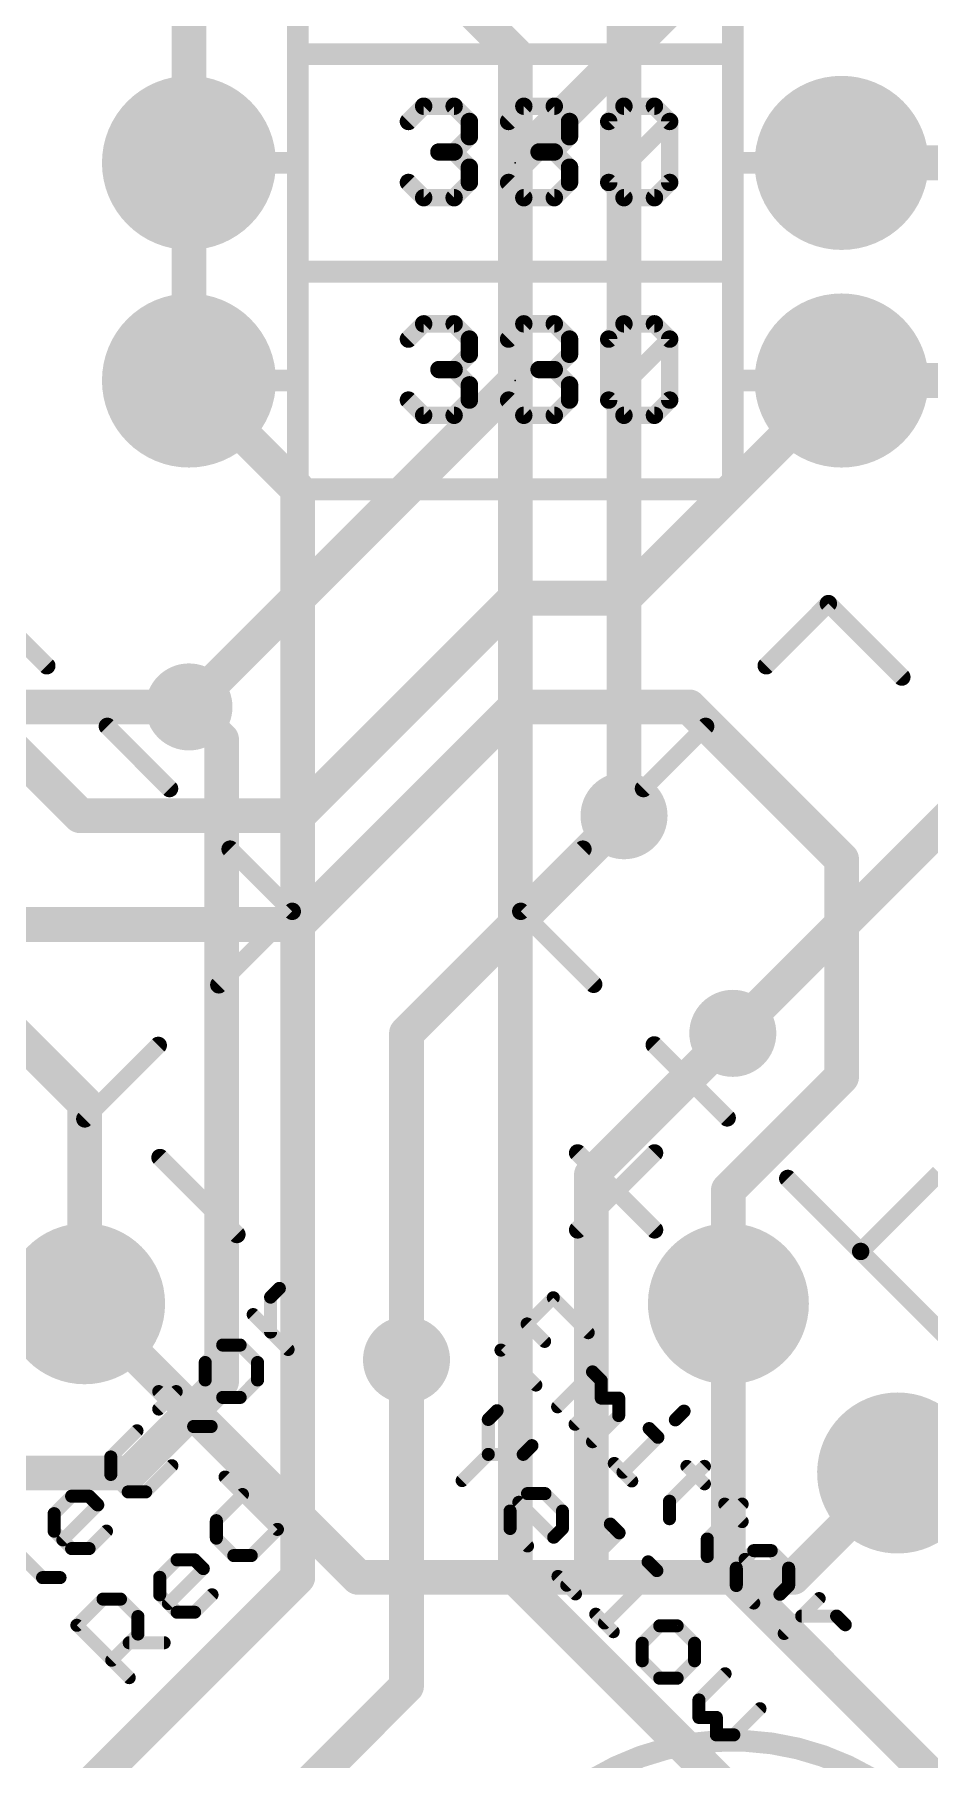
# Model space of a CAD drawing. Extents: x -12 to 102, y -12 to 69.
# Drawn here: x 29.95 to 40.4, y 5.49 to 25.63 of the extents above; entities that cross this region are included whole.
import ezdxf

# ---------------------------------------------------------------- set-up
doc = ezdxf.new("R2010")
doc.units = 0
for name, color, linetype in [('1', 12, 'CONTINUOUS'), ('16', 132, 'CONTINUOUS'), ('17', 110, 'CONTINUOUS'), ('18', 110, 'CONTINUOUS'), ('20', 53, 'CONTINUOUS'), ('21', 41, 'CONTINUOUS'), ('23', 53, 'CONTINUOUS')]:
    doc.layers.add(name, color=color, linetype=linetype)

# ---------------------------------------------------------------- blocks, each defined once
blk = doc.blocks.new('ROUNDP')
at = {"const_width": 0.5}
blk.add_lwpolyline([(0, -0.25, 1), (0, 0.25, 1), (0, -0.25)], format="xyb", dxfattribs=at)
blk = doc.blocks.new('ROUNDV')
at = {"const_width": 0.5}
blk.add_lwpolyline([(0, -0.25, 1), (0, 0.25, 1), (0, -0.25)], format="xyb", dxfattribs=at)

msp = doc.modelspace()

# ---------------------------------------------------------------- linework, layer by layer
at = {"layer": '1', "const_width": 0.4064}
for points in [[(35.56, 25.4), (28.65, 32.31)], [(36.83, 29.21), (36.83, 16.51)], [(31.75, 24.13), (31.75, 26.67)], [(35.56, 7.62), (35.56, 25.4)], [(31.75, 21.59), (31.75, 24.13)], [(33.02, 20.32), (31.75, 21.59)], [(41.91, 21.59), (39.37, 21.59)], [(33.02, 7.62), (33.02, 20.32)], [(25.527, 18.161), (30.5315, 13.1565)], [(31.75, 17.78), (27.94, 17.78)], [(32.131, 17.399), (31.75, 17.78)], [(32.131, 9.906), (32.131, 17.399)], [(40.6915, 16.5615), (38.1, 13.97)], [(30.5315, 13.1565), (30.5315, 10.8141)], [(38.0485, 7.6715), (38.0485, 10.8141)], [(34.29, 10.16), (34.29, 6.35)], [(32.131, 9.906), (31.0635, 8.8385)], [(31.0635, 8.8385), (28.5559, 8.8385)], [(40.64, 5.08), (38.0485, 7.6715)], [(30.48, 5.08), (33.02, 7.62)], [(38.989, 4.191), (35.56, 7.62)], [(34.29, 6.35), (31.75, 3.81)]]:
    msp.add_lwpolyline(points, dxfattribs=at)
at = {"layer": '1', "const_width": 0.2032}
for points in [[(35.6616, 25.4, 1), (35.4584, 25.4)], [(35.4882, 25.3282, 1), (35.6318, 25.4718)], [(31.8516, 24.13, 1), (31.6484, 24.13)], [(31.6484, 24.13, 1), (31.8516, 24.13)], [(31.8218, 21.6618, 1), (31.6782, 21.5182)], [(39.37, 21.6916, 1), (39.37, 21.4884)], [(31.6484, 21.59, 1), (31.8516, 21.59)], [(33.1216, 20.32, 1), (32.9184, 20.32)], [(32.9482, 20.2482, 1), (33.0918, 20.3918)], [(31.8218, 17.8518, 1), (31.6782, 17.7082)], [(31.75, 17.6784, 1), (31.75, 17.8816)], [(32.2326, 17.399, 1), (32.0294, 17.399)], [(32.0592, 17.3272, 1), (32.2028, 17.4708)], [(36.7284, 16.51, 1), (36.9316, 16.51)], [(38.0282, 14.0418, 1), (38.1718, 13.8982)], [(30.6331, 13.1565, 1), (30.4299, 13.1565)], [(30.4597, 13.0846, 1), (30.6034, 13.2283)], [(30.4299, 10.8141, 1), (30.6331, 10.8141)], [(38.1501, 10.8141, 1), (37.9469, 10.8141)], [(34.3916, 10.16, 1), (34.1884, 10.16)], [(32.2028, 9.8342, 1), (32.0592, 9.9778)], [(32.0294, 9.906, 1), (32.2326, 9.906)], [(30.9916, 8.9103, 1), (31.1353, 8.7666)], [(31.0635, 8.7369, 1), (31.0635, 8.9401)], [(38.1203, 7.7434, 1), (37.9766, 7.5997)], [(32.9184, 7.62, 1), (33.1216, 7.62)], [(33.0918, 7.5482, 1), (32.9482, 7.6918)], [(35.4584, 7.62, 1), (35.6616, 7.62)], [(35.6318, 7.6918, 1), (35.4882, 7.5482)], [(37.9469, 7.6715, 1), (38.1501, 7.6715)], [(34.1884, 6.35, 1), (34.3916, 6.35)], [(34.3618, 6.2782, 1), (34.2182, 6.4218)]]:
    msp.add_lwpolyline(points, format="xyb", dxfattribs=at)
at = {"layer": '16', "const_width": 0.4064}
for points in [[(38.1, 26.67), (35.56, 24.13)], [(35.56, 24.13), (35.56, 21.59)], [(39.37, 24.13), (41.91, 24.13)], [(35.56, 21.59), (31.75, 17.78)], [(39.37, 21.59), (36.83, 19.05)], [(35.56, 19.05), (33.02, 16.51)], [(36.83, 19.05), (35.56, 19.05)], [(30.48, 16.51), (29.21, 17.78)], [(35.56, 17.78), (33.02, 15.24)], [(37.592, 17.78), (35.56, 17.78)], [(39.37, 16.002), (37.592, 17.78)], [(33.02, 16.51), (30.48, 16.51)], [(36.83, 16.51), (34.29, 13.97)], [(39.37, 13.462), (39.37, 16.002)], [(33.02, 15.24), (27.94, 15.24)], [(34.29, 13.97), (34.29, 10.16)], [(38.1, 13.97), (36.449, 12.319)], [(38.0485, 12.1405), (39.37, 13.462)], [(36.449, 12.319), (36.449, 7.62)], [(38.0485, 12.1405), (38.0485, 10.8141)], [(33.7257, 7.62), (30.5315, 10.8141)], [(38.8057, 7.62), (40.0241, 8.8385)], [(36.449, 7.62), (33.7257, 7.62)], [(36.449, 7.62), (38.8057, 7.62)]]:
    msp.add_lwpolyline(points, dxfattribs=at)
at = {"layer": '16', "const_width": 0.2032}
for points in [[(35.6616, 24.13, 1), (35.4584, 24.13)], [(35.4882, 24.2018, 1), (35.6318, 24.0582)], [(39.37, 24.2316, 1), (39.37, 24.0284)], [(35.6318, 21.5182, 1), (35.4882, 21.6618)], [(39.4418, 21.5182, 1), (39.2982, 21.6618)], [(35.4584, 21.59, 1), (35.6616, 21.59)], [(35.56, 19.1516, 1), (35.56, 18.9484)], [(35.6318, 18.9782, 1), (35.4882, 19.1218)], [(36.7582, 19.1218, 1), (36.9018, 18.9782)], [(36.83, 18.9484, 1), (36.83, 19.1516)], [(31.6782, 17.8518, 1), (31.8218, 17.7082)], [(35.56, 17.8816, 1), (35.56, 17.6784)], [(35.6318, 17.7082, 1), (35.4882, 17.8518)], [(37.6638, 17.8518, 1), (37.5202, 17.7082)], [(37.592, 17.6784, 1), (37.592, 17.8816)], [(30.48, 16.6116, 1), (30.48, 16.4084)], [(33.02, 16.4084, 1), (33.02, 16.6116)], [(36.9018, 16.4382, 1), (36.7582, 16.5818)], [(30.4082, 16.4382, 1), (30.5518, 16.5818)], [(32.9482, 16.5818, 1), (33.0918, 16.4382)], [(39.4716, 16.002, 1), (39.2684, 16.002)], [(39.2982, 15.9302, 1), (39.4418, 16.0738)], [(32.9482, 15.3118, 1), (33.0918, 15.1682)], [(33.02, 15.1384, 1), (33.02, 15.3416)], [(34.3916, 13.97, 1), (34.1884, 13.97)], [(34.2182, 14.0418, 1), (34.3618, 13.8982)], [(38.1718, 13.8982, 1), (38.0282, 14.0418)], [(39.2684, 13.462, 1), (39.4716, 13.462)], [(39.4418, 13.3902, 1), (39.2982, 13.5338)], [(36.5506, 12.319, 1), (36.3474, 12.319)], [(36.3772, 12.3908, 1), (36.5208, 12.2472)], [(37.9766, 12.2123, 1), (38.1203, 12.0686)], [(38.1501, 12.1405, 1), (37.9469, 12.1405)], [(30.6034, 10.886, 1), (30.4597, 10.7423)], [(37.9469, 10.8141, 1), (38.1501, 10.8141)], [(34.1884, 10.16, 1), (34.3916, 10.16)], [(40.096, 8.7666, 1), (39.9523, 8.9103)], [(33.7257, 7.7216, 1), (33.7257, 7.5184)], [(33.6538, 7.5482, 1), (33.7975, 7.6918)], [(36.449, 7.7216, 1), (36.449, 7.5184)], [(36.3474, 7.62, 1), (36.5506, 7.62)], [(36.449, 7.5184, 1), (36.449, 7.7216)], [(38.7338, 7.6918, 1), (38.8775, 7.5482)], [(38.8057, 7.5184, 1), (38.8057, 7.7216)]]:
    msp.add_lwpolyline(points, format="xyb", dxfattribs=at)
at = {"layer": '20', "const_width": 0.2032}
for points in [[(39.5931, 11.4248), (40.5091, 12.3408)], [(39.5931, 11.4248), (44.8376, 6.1803)]]:
    msp.add_lwpolyline(points, dxfattribs=at)
at = {"layer": '20', "const_width": 0.1016}
for points in [[(39.629, 11.4607, 1), (39.5572, 11.3889)], [(39.5572, 11.4607, 1), (39.629, 11.3889)]]:
    msp.add_lwpolyline(points, format="xyb", dxfattribs=at)
at = {"layer": '21'}
for points, const_width in [([(33.02, 25.4), (33.02, 26.67)], 0.254), ([(38.1, 26.67), (38.1, 25.4)], 0.254), ([(33.02, 24.13), (33.02, 25.4)], 0.254), ([(33.02, 25.4), (38.1, 25.4)], 0.254), ([(38.1, 25.4), (33.02, 25.4)], 0.254), ([(38.1, 25.4), (38.1, 24.13)], 0.254), ([(34.3124, 24.6134), (34.4904, 24.7913)], 0.2032), ([(34.4904, 24.7913), (34.8463, 24.7913)], 0.2032), ([(34.8463, 24.7913), (35.0242, 24.6134)], 0.2032), ([(35.4818, 24.6134), (35.6598, 24.7913)], 0.2032), ([(35.6598, 24.7913), (36.0157, 24.7913)], 0.2032), ([(36.0157, 24.7913), (36.1936, 24.6134)], 0.2032), ([(36.6512, 24.6134), (36.8291, 24.7913)], 0.2032), ([(36.8291, 24.7913), (37.1851, 24.7913)], 0.2032), ([(37.1851, 24.7913), (37.363, 24.6134)], 0.2032), ([(35.0242, 24.6134), (35.0242, 24.4354)], 0.2032), ([(36.1936, 24.6134), (36.1936, 24.4354)], 0.2032), ([(36.6512, 23.9016), (36.6512, 24.6134)], 0.2032), ([(36.6512, 23.9016), (37.363, 24.6134)], 0.2032), ([(37.363, 24.6134), (37.363, 23.9016)], 0.2032), ([(35.0242, 24.4354), (34.8463, 24.2575)], 0.2032), ([(36.1936, 24.4354), (36.0157, 24.2575)], 0.2032), ([(33.02, 24.13), (32.766, 24.13)], 0.254), ([(33.02, 22.86), (33.02, 24.13)], 0.254), ([(34.8463, 24.2575), (34.6683, 24.2575)], 0.2032), ([(34.8463, 24.2575), (35.0242, 24.0795)], 0.2032), ([(35.0242, 24.0795), (35.0242, 23.9016)], 0.2032), ([(36.0157, 24.2575), (35.8377, 24.2575)], 0.2032), ([(36.0157, 24.2575), (36.1936, 24.0795)], 0.2032), ([(36.1936, 24.0795), (36.1936, 23.9016)], 0.2032), ([(38.1, 24.13), (38.1, 22.86)], 0.254), ([(38.1, 24.13), (38.354, 24.13)], 0.254), ([(34.4904, 23.7236), (34.3124, 23.9016)], 0.2032), ([(35.0242, 23.9016), (34.8463, 23.7236)], 0.2032), ([(35.6598, 23.7236), (35.4818, 23.9016)], 0.2032), ([(36.1936, 23.9016), (36.0157, 23.7236)], 0.2032), ([(36.8291, 23.7236), (36.6512, 23.9016)], 0.2032), ([(37.363, 23.9016), (37.1851, 23.7236)], 0.2032), ([(34.8463, 23.7236), (34.4904, 23.7236)], 0.2032), ([(36.0157, 23.7236), (35.6598, 23.7236)], 0.2032), ([(37.1851, 23.7236), (36.8291, 23.7236)], 0.2032), ([(38.1, 22.86), (33.02, 22.86)], 0.254), ([(33.02, 21.59), (33.02, 22.86)], 0.254), ([(33.02, 22.86), (38.1, 22.86)], 0.254), ([(38.1, 22.86), (38.1, 21.59)], 0.254), ([(34.3124, 22.0734), (34.4904, 22.2513)], 0.2032), ([(34.4904, 22.2513), (34.8463, 22.2513)], 0.2032), ([(34.8463, 22.2513), (35.0242, 22.0734)], 0.2032), ([(35.4818, 22.0734), (35.6598, 22.2513)], 0.2032), ([(35.6598, 22.2513), (36.0157, 22.2513)], 0.2032), ([(36.0157, 22.2513), (36.1936, 22.0734)], 0.2032), ([(36.6512, 22.0734), (36.8291, 22.2513)], 0.2032), ([(36.8291, 22.2513), (37.1851, 22.2513)], 0.2032), ([(37.1851, 22.2513), (37.363, 22.0734)], 0.2032), ([(35.0242, 22.0734), (35.0242, 21.8954)], 0.2032), ([(36.1936, 22.0734), (36.1936, 21.8954)], 0.2032), ([(36.6512, 21.3616), (36.6512, 22.0734)], 0.2032), ([(36.6512, 21.3616), (37.363, 22.0734)], 0.2032), ([(37.363, 22.0734), (37.363, 21.3616)], 0.2032), ([(35.0242, 21.8954), (34.8463, 21.7175)], 0.2032), ([(36.1936, 21.8954), (36.0157, 21.7175)], 0.2032), ([(34.8463, 21.7175), (34.6683, 21.7175)], 0.2032), ([(34.8463, 21.7175), (35.0242, 21.5395)], 0.2032), ([(36.0157, 21.7175), (35.8377, 21.7175)], 0.2032), ([(36.0157, 21.7175), (36.1936, 21.5395)], 0.2032), ([(33.02, 21.59), (32.766, 21.59)], 0.254), ([(33.02, 20.32), (33.02, 21.59)], 0.254), ([(35.0242, 21.5395), (35.0242, 21.3616)], 0.2032), ([(36.1936, 21.5395), (36.1936, 21.3616)], 0.2032), ([(38.1, 21.59), (38.1, 20.32)], 0.254), ([(38.1, 21.59), (38.354, 21.59)], 0.254), ([(34.4904, 21.1836), (34.3124, 21.3616)], 0.2032), ([(35.0242, 21.3616), (34.8463, 21.1836)], 0.2032), ([(35.6598, 21.1836), (35.4818, 21.3616)], 0.2032), ([(36.1936, 21.3616), (36.0157, 21.1836)], 0.2032), ([(36.8291, 21.1836), (36.6512, 21.3616)], 0.2032), ([(37.363, 21.3616), (37.1851, 21.1836)], 0.2032), ([(34.8463, 21.1836), (34.4904, 21.1836)], 0.2032), ([(36.0157, 21.1836), (35.6598, 21.1836)], 0.2032), ([(37.1851, 21.1836), (36.8291, 21.1836)], 0.2032), ([(38.1, 20.32), (33.02, 20.32)], 0.254), ([(29.3641, 18.9862), (30.09, 18.2602)], 0.2032), ([(38.49, 18.2602), (39.2159, 18.9862)], 0.2032), ([(39.2159, 18.9862), (40.0736, 18.1285)], 0.2032), ([(30.7971, 17.5531), (31.5231, 16.8271)], 0.2032), ([(37.0569, 16.8271), (37.7829, 17.5531)], 0.2032), ([(32.2302, 16.12), (32.9562, 15.3941)], 0.2032), ([(35.6238, 15.3941), (36.3498, 16.12)], 0.2032), ([(32.9562, 15.3941), (32.0985, 14.5364)], 0.2032), ([(36.4755, 14.5424), (35.6238, 15.3941)], 0.2032), ([(31.3914, 13.8293), (30.5337, 12.9716)], 0.2032), ([(38.0343, 12.9836), (37.1826, 13.8353)], 0.2032), ([(31.4116, 12.5204), (32.3096, 11.6224)], 0.2032), ([(36.2884, 11.6763), (37.1864, 12.5743)], 0.2032), ([(36.2884, 12.5743), (37.1864, 11.6763)], 0.2032), ([(39.5931, 11.4248), (38.7414, 12.2765)], 0.2032), ([(32.7033, 10.8913), (32.8052, 10.9931)], 0.1524), ([(32.7033, 10.4838), (32.7033, 10.8913)], 0.1524), ([(36.0042, 10.8838), (35.393, 10.2726)], 0.1524), ([(36.4117, 10.4764), (36.0042, 10.8838)], 0.1524), ([(32.9071, 10.2801), (32.4996, 10.6875)], 0.1524), ([(35.6986, 10.5782), (35.9023, 10.3745)], 0.1524), ([(32.1437, 10.3316), (31.94, 10.1279)], 0.1524), ([(32.3474, 10.3316), (32.1437, 10.3316)], 0.1524), ([(32.5511, 10.1279), (32.3474, 10.3316)], 0.1524), ([(35.393, 10.2726), (35.8005, 9.8652)], 0.1524), ([(31.94, 10.1279), (31.94, 9.9242)], 0.1524), ([(32.5511, 9.9242), (32.5511, 10.1279)], 0.1524), ([(36.0545, 9.6111), (36.462, 10.0186)], 0.1524), ([(36.462, 10.0186), (36.5638, 9.9167)], 0.1524), ([(31.94, 9.9242), (32.1437, 9.7204)], 0.1524), ([(32.3474, 9.7204), (32.5511, 9.9242)], 0.1524), ([(36.5638, 9.9167), (36.5638, 9.713)], 0.1524), ([(31.3971, 9.7888), (31.8045, 9.3813)], 0.1524), ([(31.3971, 9.585), (31.6008, 9.7888)], 0.1524), ([(32.1437, 9.7204), (32.3474, 9.7204)], 0.1524), ([(36.5638, 9.713), (36.2583, 9.4074)], 0.1524), ([(36.5638, 9.713), (36.7676, 9.713)], 0.1524), ([(36.7676, 9.713), (36.7676, 9.5093)], 0.1524), ([(35.3471, 9.5652), (35.2453, 9.4634)], 0.1524), ([(35.2453, 9.4634), (35.2453, 9.0559)], 0.1524), ([(36.7676, 9.5093), (36.462, 9.2037)], 0.1524), ([(37.5309, 9.5608), (37.4291, 9.4589)], 0.1524), ([(31.143, 9.331), (30.8374, 9.0254)], 0.1524), ([(31.8045, 9.3813), (32.0083, 9.3813)], 0.1524), ([(37.2254, 9.2552), (36.8179, 8.8477)], 0.1524), ([(37.1235, 9.3571), (37.2254, 9.2552)], 0.1524), ([(30.8374, 9.0254), (30.8374, 8.8216)], 0.1524), ([(35.2453, 9.0559), (34.9397, 8.7503)], 0.1524), ([(35.2453, 9.0559), (35.6527, 9.0559)], 0.1524), ([(35.6527, 9.0559), (35.7546, 9.1578)], 0.1524), ([(30.8374, 8.8216), (31.0412, 8.6179)], 0.1524), ([(31.2449, 8.6179), (31.5505, 8.9235)], 0.1524), ([(32.1716, 8.7914), (32.7828, 8.1802)], 0.1524), ([(36.716, 8.9496), (36.9198, 8.7459)], 0.1524), ([(37.7682, 8.9161), (37.3608, 8.5086)], 0.1524), ([(37.5645, 8.9161), (37.7682, 8.7123)], 0.1524), ([(31.0412, 8.6179), (31.2449, 8.6179)], 0.1524), ([(32.0698, 8.2821), (32.3754, 8.5877)], 0.1524), ([(35.4993, 8.3944), (35.703, 8.5981)], 0.1524), ([(35.703, 8.5981), (35.9068, 8.5981)], 0.1524), ([(35.9068, 8.5981), (36.1105, 8.3944)], 0.1524), ([(30.1759, 8.3639), (30.3797, 8.5676)], 0.1524), ([(30.6852, 8.4657), (30.2778, 8.0583)], 0.1524), ([(30.3797, 8.5676), (30.5834, 8.5676)], 0.1524), ([(30.5834, 8.5676), (30.6852, 8.4657)], 0.1524), ([(35.4993, 8.1907), (35.4993, 8.3944)], 0.1524), ([(36.0086, 8.0888), (35.6012, 8.4963)], 0.1524), ([(36.1105, 8.3944), (36.1105, 8.1907)], 0.1524), ([(37.3608, 8.5086), (37.3608, 8.3049)], 0.1524), ([(38.2092, 8.475), (37.8018, 8.0676)], 0.1524), ([(38.0055, 8.475), (38.2092, 8.2713)], 0.1524), ([(30.1759, 8.1601), (30.1759, 8.3639)], 0.1524), ([(32.0698, 8.0783), (32.0698, 8.2821)], 0.1524), ([(32.7828, 8.1802), (32.4772, 7.8746)], 0.1524), ([(35.703, 7.987), (35.4993, 8.1907)], 0.1524), ([(36.1105, 8.1907), (36.0086, 8.0888)], 0.1524), ([(36.6701, 8.2422), (36.772, 8.1403)], 0.1524), ([(29.6331, 8.0247), (30.0405, 7.6173)], 0.1524), ([(30.3797, 7.9564), (30.1759, 8.1601)], 0.1524), ([(30.7871, 8.1601), (30.5834, 7.9564)], 0.1524), ([(32.2735, 7.8746), (32.0698, 8.0783)], 0.1524), ([(36.772, 8.1403), (36.1608, 7.5292)], 0.1524), ([(37.8018, 8.0676), (37.8018, 7.8639)], 0.1524), ([(30.5834, 7.9564), (30.3797, 7.9564)], 0.1524), ([(31.4083, 7.6206), (31.612, 7.8243)], 0.1524), ([(31.612, 7.8243), (31.8157, 7.8243)], 0.1524), ([(31.8157, 7.8243), (31.9176, 7.7224)], 0.1524), ([(32.4772, 7.8746), (32.2735, 7.8746)], 0.1524), ([(37.1112, 7.8012), (37.213, 7.6993)], 0.1524), ([(38.1409, 7.7284), (38.3446, 7.9322)], 0.1524), ([(38.6502, 7.4229), (38.2428, 7.8303)], 0.1524), ([(38.3446, 7.9322), (38.5484, 7.9322)], 0.1524), ([(38.5484, 7.9322), (38.7521, 7.7284)], 0.1524), ([(30.0405, 7.6173), (30.2442, 7.6173)], 0.1524), ([(31.4083, 7.4168), (31.4083, 7.6206)], 0.1524), ([(31.9176, 7.7224), (31.5101, 7.315)], 0.1524), ([(36.059, 7.631), (36.2627, 7.4273)], 0.1524), ([(37.213, 7.6993), (36.6018, 7.0882)], 0.1524), ([(38.1409, 7.5247), (38.1409, 7.7284)], 0.1524), ([(38.7521, 7.7284), (38.7521, 7.5247)], 0.1524), ([(31.612, 7.2131), (31.4083, 7.4168)], 0.1524), ([(32.0195, 7.4168), (31.8157, 7.2131)], 0.1524), ([(38.3446, 7.321), (38.1409, 7.5247)], 0.1524), ([(38.7521, 7.5247), (38.6502, 7.4229)], 0.1524), ([(30.4412, 7.0609), (30.7468, 7.3665)], 0.1524), ([(30.7468, 7.3665), (30.9505, 7.3665)], 0.1524), ([(30.9505, 7.3665), (31.1542, 7.1628)], 0.1524), ([(31.8157, 7.2131), (31.612, 7.2131)], 0.1524), ([(36.5, 7.19), (36.7037, 6.9863)], 0.1524), ([(38.7006, 6.9651), (39.108, 7.3725)], 0.1524), ([(31.0524, 6.4497), (30.4412, 7.0609)], 0.1524), ([(31.1542, 7.1628), (31.1542, 6.9591)], 0.1524), ([(37.2466, 7.0546), (37.0428, 6.8509)], 0.1524), ([(37.4503, 7.0546), (37.2466, 7.0546)], 0.1524), ([(37.654, 6.8509), (37.4503, 7.0546)], 0.1524), ([(38.9043, 7.1688), (39.3117, 7.1688)], 0.1524), ([(39.3117, 7.1688), (39.4136, 7.0669)], 0.1524), ([(31.1542, 6.9591), (30.8486, 6.6535)], 0.1524), ([(31.0524, 6.8572), (31.4598, 6.8572)], 0.1524), ([(37.0428, 6.8509), (37.0428, 6.6471)], 0.1524), ([(37.654, 6.6471), (37.654, 6.8509)], 0.1524), ([(37.0428, 6.6471), (37.2466, 6.4434)], 0.1524), ([(37.4503, 6.4434), (37.654, 6.6471)], 0.1524), ([(37.2466, 6.4434), (37.4503, 6.4434)], 0.1524), ([(38.0099, 6.4949), (37.7044, 6.1894)], 0.1524), ([(37.7044, 6.1894), (37.7044, 5.9856)], 0.1524), ([(37.7044, 5.9856), (37.9081, 5.9856)], 0.1524), ([(37.9081, 5.9856), (37.9081, 5.7819)], 0.1524), ([(38.1118, 5.7819), (38.4174, 6.0875)], 0.1524), ([(37.9081, 5.7819), (38.1118, 5.7819)], 0.1524)]:
    msp.add_lwpolyline(points, dxfattribs=dict(at, const_width=const_width))
for points, const_width in [([(33.0835, 25.4, 1), (32.9565, 25.4)], 0.127), ([(33.02, 25.4635, 1), (33.02, 25.3365)], 0.127), ([(33.02, 25.4635, 1), (33.02, 25.3365)], 0.127), ([(32.9565, 25.4, 1), (33.0835, 25.4)], 0.127), ([(38.1635, 25.4, 1), (38.0365, 25.4)], 0.127), ([(38.0365, 25.4, 1), (38.1635, 25.4)], 0.127), ([(38.1, 25.3365, 1), (38.1, 25.4635)], 0.127), ([(38.1, 25.3365, 1), (38.1, 25.4635)], 0.127), ([(34.4904, 24.8421, 1), (34.4904, 24.7405)], 0.1016), ([(34.5263, 24.7554, 1), (34.4544, 24.8272)], 0.1016), ([(34.8822, 24.8272, 1), (34.8103, 24.7554)], 0.1016), ([(34.8463, 24.7405, 1), (34.8463, 24.8421)], 0.1016), ([(35.6598, 24.8421, 1), (35.6598, 24.7405)], 0.1016), ([(35.6957, 24.7554, 1), (35.6238, 24.8272)], 0.1016), ([(36.0516, 24.8272, 1), (35.9797, 24.7554)], 0.1016), ([(36.0157, 24.7405, 1), (36.0157, 24.8421)], 0.1016), ([(36.8291, 24.8421, 1), (36.8291, 24.7405)], 0.1016), ([(36.8651, 24.7554, 1), (36.7932, 24.8272)], 0.1016), ([(37.221, 24.8272, 1), (37.1491, 24.7554)], 0.1016), ([(37.1851, 24.7405, 1), (37.1851, 24.8421)], 0.1016), ([(34.2765, 24.6493, 1), (34.3483, 24.5774)], 0.1016), ([(35.075, 24.6134, 1), (34.9734, 24.6134)], 0.1016), ([(34.9883, 24.5774, 1), (35.0601, 24.6493)], 0.1016), ([(35.4459, 24.6493, 1), (35.5177, 24.5774)], 0.1016), ([(36.2444, 24.6134, 1), (36.1428, 24.6134)], 0.1016), ([(36.1577, 24.5774, 1), (36.2295, 24.6493)], 0.1016), ([(36.702, 24.6134, 1), (36.6004, 24.6134)], 0.1016), ([(36.6153, 24.6493, 1), (36.6871, 24.5774)], 0.1016), ([(37.4138, 24.6134, 1), (37.3122, 24.6134)], 0.1016), ([(37.3989, 24.5774, 1), (37.3271, 24.6493)], 0.1016), ([(37.3271, 24.5774, 1), (37.3989, 24.6493)], 0.1016), ([(34.9734, 24.4354, 1), (35.075, 24.4354)], 0.1016), ([(35.0601, 24.3995, 1), (34.9883, 24.4713)], 0.1016), ([(36.1428, 24.4354, 1), (36.2444, 24.4354)], 0.1016), ([(36.2295, 24.3995, 1), (36.1577, 24.4713)], 0.1016), ([(32.766, 24.1935, 1), (32.766, 24.0665)], 0.127), ([(33.0835, 24.13, 1), (32.9565, 24.13)], 0.127), ([(32.9565, 24.13, 1), (33.0835, 24.13)], 0.127), ([(33.02, 24.0665, 1), (33.02, 24.1935)], 0.127), ([(34.6683, 24.3083, 1), (34.6683, 24.2067)], 0.1016), ([(34.8822, 24.2934, 1), (34.8103, 24.2215)], 0.1016), ([(34.8103, 24.2934, 1), (34.8822, 24.2215)], 0.1016), ([(34.8463, 24.2067, 1), (34.8463, 24.3083)], 0.1016), ([(35.075, 24.0795, 1), (34.9734, 24.0795)], 0.1016), ([(34.9883, 24.0436, 1), (35.0601, 24.1154)], 0.1016), ([(35.8377, 24.3083, 1), (35.8377, 24.2067)], 0.1016), ([(36.0516, 24.2934, 1), (35.9797, 24.2215)], 0.1016), ([(35.9797, 24.2934, 1), (36.0516, 24.2215)], 0.1016), ([(36.0157, 24.2067, 1), (36.0157, 24.3083)], 0.1016), ([(36.2444, 24.0795, 1), (36.1428, 24.0795)], 0.1016), ([(36.1577, 24.0436, 1), (36.2295, 24.1154)], 0.1016), ([(38.1635, 24.13, 1), (38.0365, 24.13)], 0.127), ([(38.1, 24.1935, 1), (38.1, 24.0665)], 0.127), ([(38.0365, 24.13, 1), (38.1635, 24.13)], 0.127), ([(38.354, 24.0665, 1), (38.354, 24.1935)], 0.127), ([(34.3483, 23.9375, 1), (34.2765, 23.8656)], 0.1016), ([(35.0601, 23.8656, 1), (34.9883, 23.9375)], 0.1016), ([(35.5177, 23.9375, 1), (35.4459, 23.8656)], 0.1016), ([(36.2295, 23.8656, 1), (36.1577, 23.9375)], 0.1016), ([(36.6871, 23.9375, 1), (36.6153, 23.8656)], 0.1016), ([(36.6153, 23.9375, 1), (36.6871, 23.8656)], 0.1016), ([(37.3989, 23.8656, 1), (37.3271, 23.9375)], 0.1016), ([(34.4904, 23.7744, 1), (34.4904, 23.6728)], 0.1016), ([(34.4544, 23.6877, 1), (34.5263, 23.7595)], 0.1016), ([(34.8103, 23.7595, 1), (34.8822, 23.6877)], 0.1016), ([(34.8463, 23.6728, 1), (34.8463, 23.7744)], 0.1016), ([(34.9734, 23.9016, 1), (35.075, 23.9016)], 0.1016), ([(35.6598, 23.7744, 1), (35.6598, 23.6728)], 0.1016), ([(35.6238, 23.6877, 1), (35.6957, 23.7595)], 0.1016), ([(35.9797, 23.7595, 1), (36.0516, 23.6877)], 0.1016), ([(36.0157, 23.6728, 1), (36.0157, 23.7744)], 0.1016), ([(36.1428, 23.9016, 1), (36.2444, 23.9016)], 0.1016), ([(36.6004, 23.9016, 1), (36.702, 23.9016)], 0.1016), ([(36.8291, 23.7744, 1), (36.8291, 23.6728)], 0.1016), ([(36.7932, 23.6877, 1), (36.8651, 23.7595)], 0.1016), ([(37.1491, 23.7595, 1), (37.221, 23.6877)], 0.1016), ([(37.1851, 23.6728, 1), (37.1851, 23.7744)], 0.1016), ([(37.3122, 23.9016, 1), (37.4138, 23.9016)], 0.1016), ([(33.02, 22.9235, 1), (33.02, 22.7965)], 0.127), ([(33.0835, 22.86, 1), (32.9565, 22.86)], 0.127), ([(33.02, 22.9235, 1), (33.02, 22.7965)], 0.127), ([(38.1635, 22.86, 1), (38.0365, 22.86)], 0.127), ([(38.1, 22.7965, 1), (38.1, 22.9235)], 0.127), ([(38.1, 22.7965, 1), (38.1, 22.9235)], 0.127), ([(32.9565, 22.86, 1), (33.0835, 22.86)], 0.127), ([(38.0365, 22.86, 1), (38.1635, 22.86)], 0.127), ([(34.4904, 22.3021, 1), (34.4904, 22.2005)], 0.1016), ([(34.5263, 22.2154, 1), (34.4544, 22.2872)], 0.1016), ([(34.8822, 22.2872, 1), (34.8103, 22.2154)], 0.1016), ([(34.8463, 22.2005, 1), (34.8463, 22.3021)], 0.1016), ([(35.6598, 22.3021, 1), (35.6598, 22.2005)], 0.1016), ([(35.6957, 22.2154, 1), (35.6238, 22.2872)], 0.1016), ([(36.0516, 22.2872, 1), (35.9797, 22.2154)], 0.1016), ([(36.0157, 22.2005, 1), (36.0157, 22.3021)], 0.1016), ([(36.8291, 22.3021, 1), (36.8291, 22.2005)], 0.1016), ([(36.8651, 22.2154, 1), (36.7932, 22.2872)], 0.1016), ([(37.221, 22.2872, 1), (37.1491, 22.2154)], 0.1016), ([(37.1851, 22.2005, 1), (37.1851, 22.3021)], 0.1016), ([(34.2765, 22.1093, 1), (34.3483, 22.0374)], 0.1016), ([(35.075, 22.0734, 1), (34.9734, 22.0734)], 0.1016), ([(34.9883, 22.0374, 1), (35.0601, 22.1093)], 0.1016), ([(35.4459, 22.1093, 1), (35.5177, 22.0374)], 0.1016), ([(36.2444, 22.0734, 1), (36.1428, 22.0734)], 0.1016), ([(36.1577, 22.0374, 1), (36.2295, 22.1093)], 0.1016), ([(36.702, 22.0734, 1), (36.6004, 22.0734)], 0.1016), ([(36.6153, 22.1093, 1), (36.6871, 22.0374)], 0.1016), ([(37.4138, 22.0734, 1), (37.3122, 22.0734)], 0.1016), ([(37.3989, 22.0374, 1), (37.3271, 22.1093)], 0.1016), ([(37.3271, 22.0374, 1), (37.3989, 22.1093)], 0.1016), ([(35.0601, 21.8595, 1), (34.9883, 21.9313)], 0.1016), ([(36.2295, 21.8595, 1), (36.1577, 21.9313)], 0.1016), ([(34.6683, 21.7683, 1), (34.6683, 21.6667)], 0.1016), ([(34.8822, 21.7534, 1), (34.8103, 21.6815)], 0.1016), ([(34.8103, 21.7534, 1), (34.8822, 21.6815)], 0.1016), ([(34.8463, 21.6667, 1), (34.8463, 21.7683)], 0.1016), ([(34.9734, 21.8954, 1), (35.075, 21.8954)], 0.1016), ([(35.8377, 21.7683, 1), (35.8377, 21.6667)], 0.1016), ([(36.0516, 21.7534, 1), (35.9797, 21.6815)], 0.1016), ([(35.9797, 21.7534, 1), (36.0516, 21.6815)], 0.1016), ([(36.0157, 21.6667, 1), (36.0157, 21.7683)], 0.1016), ([(36.1428, 21.8954, 1), (36.2444, 21.8954)], 0.1016), ([(32.766, 21.6535, 1), (32.766, 21.5265)], 0.127), ([(33.0835, 21.59, 1), (32.9565, 21.59)], 0.127), ([(32.9565, 21.59, 1), (33.0835, 21.59)], 0.127), ([(33.02, 21.5265, 1), (33.02, 21.6535)], 0.127), ([(35.075, 21.5395, 1), (34.9734, 21.5395)], 0.1016), ([(34.9883, 21.5036, 1), (35.0601, 21.5754)], 0.1016), ([(36.2444, 21.5395, 1), (36.1428, 21.5395)], 0.1016), ([(36.1577, 21.5036, 1), (36.2295, 21.5754)], 0.1016), ([(38.1635, 21.59, 1), (38.0365, 21.59)], 0.127), ([(38.1, 21.6535, 1), (38.1, 21.5265)], 0.127), ([(38.0365, 21.59, 1), (38.1635, 21.59)], 0.127), ([(38.354, 21.5265, 1), (38.354, 21.6535)], 0.127), ([(34.3483, 21.3975, 1), (34.2765, 21.3256)], 0.1016), ([(34.9734, 21.3616, 1), (35.075, 21.3616)], 0.1016), ([(35.0601, 21.3256, 1), (34.9883, 21.3975)], 0.1016), ([(35.5177, 21.3975, 1), (35.4459, 21.3256)], 0.1016), ([(36.1428, 21.3616, 1), (36.2444, 21.3616)], 0.1016), ([(36.2295, 21.3256, 1), (36.1577, 21.3975)], 0.1016), ([(36.6871, 21.3975, 1), (36.6153, 21.3256)], 0.1016), ([(36.6153, 21.3975, 1), (36.6871, 21.3256)], 0.1016), ([(36.6004, 21.3616, 1), (36.702, 21.3616)], 0.1016), ([(37.3122, 21.3616, 1), (37.4138, 21.3616)], 0.1016), ([(37.3989, 21.3256, 1), (37.3271, 21.3975)], 0.1016), ([(34.4904, 21.2344, 1), (34.4904, 21.1328)], 0.1016), ([(34.4544, 21.1477, 1), (34.5263, 21.2195)], 0.1016), ([(34.8103, 21.2195, 1), (34.8822, 21.1477)], 0.1016), ([(34.8463, 21.1328, 1), (34.8463, 21.2344)], 0.1016), ([(35.6598, 21.2344, 1), (35.6598, 21.1328)], 0.1016), ([(35.6238, 21.1477, 1), (35.6957, 21.2195)], 0.1016), ([(35.9797, 21.2195, 1), (36.0516, 21.1477)], 0.1016), ([(36.0157, 21.1328, 1), (36.0157, 21.2344)], 0.1016), ([(36.8291, 21.2344, 1), (36.8291, 21.1328)], 0.1016), ([(36.7932, 21.1477, 1), (36.8651, 21.2195)], 0.1016), ([(37.1491, 21.2195, 1), (37.221, 21.1477)], 0.1016), ([(37.1851, 21.1328, 1), (37.1851, 21.2344)], 0.1016), ([(33.02, 20.3835, 1), (33.02, 20.2565)], 0.127), ([(32.9565, 20.32, 1), (33.0835, 20.32)], 0.127), ([(38.0365, 20.32, 1), (38.1635, 20.32)], 0.127), ([(38.1, 20.2565, 1), (38.1, 20.3835)], 0.127), ([(39.2518, 19.0221, 1), (39.18, 18.9503)], 0.1016), ([(39.2518, 18.9503, 1), (39.18, 19.0221)], 0.1016), ([(30.0541, 18.2243, 1), (30.126, 18.2961)], 0.1016), ([(38.454, 18.2961, 1), (38.5259, 18.2243)], 0.1016), ([(40.0377, 18.0926, 1), (40.1095, 18.1644)], 0.1016), ([(30.8331, 17.589, 1), (30.7612, 17.5172)], 0.1016), ([(37.8188, 17.5172, 1), (37.7469, 17.589)], 0.1016), ([(31.4872, 16.7912, 1), (31.559, 16.8631)], 0.1016), ([(37.021, 16.8631, 1), (37.0928, 16.7912)], 0.1016), ([(32.2661, 16.156, 1), (32.1943, 16.0841)], 0.1016), ([(36.3857, 16.0841, 1), (36.3139, 16.156)], 0.1016), ([(32.9921, 15.3582, 1), (32.9203, 15.43)], 0.1016), ([(32.9203, 15.3582, 1), (32.9921, 15.43)], 0.1016), ([(35.6597, 15.43, 1), (35.5879, 15.3582)], 0.1016), ([(35.5879, 15.43, 1), (35.6597, 15.3582)], 0.1016), ([(32.0626, 14.5723, 1), (32.1344, 14.5005)], 0.1016), ([(36.4396, 14.5065, 1), (36.5114, 14.5783)], 0.1016), ([(31.4273, 13.7934, 1), (31.3555, 13.8652)], 0.1016), ([(37.2185, 13.8712, 1), (37.1467, 13.7994)], 0.1016), ([(30.4978, 13.0075, 1), (30.5696, 12.9357)], 0.1016), ([(37.9984, 12.9477, 1), (38.0702, 13.0195)], 0.1016), ([(31.4475, 12.5563, 1), (31.3757, 12.4845)], 0.1016), ([(36.3243, 12.6102, 1), (36.2524, 12.5384)], 0.1016), ([(37.2223, 12.5384, 1), (37.1505, 12.6102)], 0.1016), ([(38.7773, 12.3124, 1), (38.7055, 12.2406)], 0.1016), ([(32.2737, 11.5864, 1), (32.3455, 11.6583)], 0.1016), ([(36.2524, 11.7122, 1), (36.3243, 11.6403)], 0.1016), ([(37.1505, 11.6403, 1), (37.2223, 11.7122)], 0.1016), ([(39.5572, 11.3889, 1), (39.629, 11.4607)], 0.1016), ([(32.7414, 10.8913, 1), (32.6652, 10.8913)], 0.0762), ([(32.6764, 10.9182, 1), (32.7303, 10.8643)], 0.0762), ([(32.8321, 10.9662, 1), (32.7782, 11.0201)], 0.0762), ([(36.0311, 10.9108, 1), (35.9773, 10.8569)], 0.0762), ([(36.0311, 10.8569, 1), (35.9773, 10.9108)], 0.0762), ([(32.5265, 10.7145, 1), (32.4727, 10.6606)], 0.0762), ([(32.6652, 10.4838, 1), (32.7414, 10.4838)], 0.0762), ([(35.7255, 10.6052, 1), (35.6717, 10.5513)], 0.0762), ([(36.3847, 10.4494, 1), (36.4386, 10.5033)], 0.0762), ([(32.1437, 10.3697, 1), (32.1437, 10.2935)], 0.0762), ([(32.1706, 10.3047, 1), (32.1167, 10.3586)], 0.0762), ([(32.3743, 10.3586, 1), (32.3205, 10.3047)], 0.0762), ([(32.3474, 10.2935, 1), (32.3474, 10.3697)], 0.0762), ([(32.8801, 10.2531, 1), (32.934, 10.307)], 0.0762), ([(35.42, 10.2996, 1), (35.3661, 10.2457)], 0.0762), ([(35.3661, 10.2996, 1), (35.42, 10.2457)], 0.0762), ([(35.8754, 10.3476, 1), (35.9293, 10.4014)], 0.0762), ([(31.9781, 10.1279, 1), (31.9019, 10.1279)], 0.0762), ([(31.913, 10.1548, 1), (31.9669, 10.101)], 0.0762), ([(32.5892, 10.1279, 1), (32.513, 10.1279)], 0.0762), ([(32.5242, 10.101, 1), (32.5781, 10.1548)], 0.0762), ([(36.4889, 10.0455, 1), (36.435, 9.9916)], 0.0762), ([(36.4889, 9.9916, 1), (36.435, 10.0455)], 0.0762), ([(31.9669, 9.9511, 1), (31.913, 9.8972)], 0.0762), ([(31.9019, 9.9242, 1), (31.9781, 9.9242)], 0.0762), ([(32.513, 9.9242, 1), (32.5892, 9.9242)], 0.0762), ([(32.5781, 9.8972, 1), (32.5242, 9.9511)], 0.0762), ([(35.7735, 9.8382, 1), (35.8274, 9.8921)], 0.0762), ([(36.6019, 9.9167, 1), (36.5257, 9.9167)], 0.0762), ([(36.5369, 9.8898, 1), (36.5908, 9.9437)], 0.0762), ([(31.424, 9.8157, 1), (31.3701, 9.7618)], 0.0762), ([(31.6278, 9.7618, 1), (31.5739, 9.8157)], 0.0762), ([(32.1437, 9.7585, 1), (32.1437, 9.6823)], 0.0762), ([(32.1167, 9.6935, 1), (32.1706, 9.7474)], 0.0762), ([(32.3205, 9.7474, 1), (32.3743, 9.6935)], 0.0762), ([(32.3474, 9.6823, 1), (32.3474, 9.7585)], 0.0762), ([(36.0276, 9.6381, 1), (36.0815, 9.5842)], 0.0762), ([(36.5638, 9.7511, 1), (36.5638, 9.6749)], 0.0762), ([(36.5257, 9.713, 1), (36.6019, 9.713)], 0.0762), ([(36.5908, 9.686, 1), (36.5369, 9.7399)], 0.0762), ([(36.8057, 9.713, 1), (36.7295, 9.713)], 0.0762), ([(36.7676, 9.6749, 1), (36.7676, 9.7511)], 0.0762), ([(31.3701, 9.612, 1), (31.424, 9.5581)], 0.0762), ([(35.2183, 9.4903, 1), (35.2722, 9.4364)], 0.0762), ([(35.2834, 9.4634, 1), (35.2072, 9.4634)], 0.0762), ([(35.3741, 9.5383, 1), (35.3202, 9.5922)], 0.0762), ([(36.2313, 9.4343, 1), (36.2852, 9.3805)], 0.0762), ([(36.7295, 9.5093, 1), (36.8057, 9.5093)], 0.0762), ([(36.7945, 9.4823, 1), (36.7406, 9.5362)], 0.0762), ([(37.4021, 9.4859, 1), (37.456, 9.432)], 0.0762), ([(37.5579, 9.5338, 1), (37.504, 9.5877)], 0.0762), ([(31.17, 9.304, 1), (31.1161, 9.3579)], 0.0762), ([(31.8045, 9.4194, 1), (31.8045, 9.3432)], 0.0762), ([(31.7776, 9.3544, 1), (31.8315, 9.4082)], 0.0762), ([(32.0083, 9.3432, 1), (32.0083, 9.4194)], 0.0762), ([(36.435, 9.2306, 1), (36.4889, 9.1767)], 0.0762), ([(37.1504, 9.384, 1), (37.0965, 9.3301)], 0.0762), ([(37.2523, 9.2283, 1), (37.1984, 9.2821)], 0.0762), ([(37.1984, 9.2283, 1), (37.2523, 9.2821)], 0.0762), ([(30.8755, 9.0254, 1), (30.7993, 9.0254)], 0.0762), ([(30.8105, 9.0523, 1), (30.8644, 8.9984)], 0.0762), ([(35.2453, 9.094, 1), (35.2453, 9.0178)], 0.0762), ([(35.2072, 9.0559, 1), (35.2834, 9.0559)], 0.0762), ([(35.2722, 9.029, 1), (35.2183, 9.0829)], 0.0762), ([(35.6258, 9.0829, 1), (35.6797, 9.029)], 0.0762), ([(35.6527, 9.0178, 1), (35.6527, 9.094)], 0.0762), ([(35.7815, 9.1308, 1), (35.7276, 9.1847)], 0.0762), ([(30.8644, 8.8486, 1), (30.8105, 8.7947)], 0.0762), ([(30.7993, 8.8216, 1), (30.8755, 8.8216)], 0.0762), ([(31.5774, 8.8966, 1), (31.5235, 8.9505)], 0.0762), ([(32.1986, 8.8183, 1), (32.1447, 8.7644)], 0.0762), ([(36.743, 8.9766, 1), (36.6891, 8.9227)], 0.0762), ([(36.791, 8.8747, 1), (36.8448, 8.8208)], 0.0762), ([(37.5914, 8.943, 1), (37.5376, 8.8891)], 0.0762), ([(37.7952, 8.8891, 1), (37.7413, 8.943)], 0.0762), ([(31.0412, 8.656, 1), (31.0412, 8.5798)], 0.0762), ([(31.0142, 8.591, 1), (31.0681, 8.6449)], 0.0762), ([(31.2179, 8.6449, 1), (31.2718, 8.591)], 0.0762), ([(31.2449, 8.5798, 1), (31.2449, 8.656)], 0.0762), ([(32.4023, 8.5607, 1), (32.3484, 8.6146)], 0.0762), ([(34.9127, 8.7773, 1), (34.9666, 8.7234)], 0.0762), ([(35.703, 8.6362, 1), (35.703, 8.56)], 0.0762), ([(35.73, 8.5712, 1), (35.6761, 8.6251)], 0.0762), ([(35.9337, 8.6251, 1), (35.8798, 8.5712)], 0.0762), ([(35.9068, 8.56, 1), (35.9068, 8.6362)], 0.0762), ([(36.8928, 8.7189, 1), (36.9467, 8.7728)], 0.0762), ([(37.7413, 8.6854, 1), (37.7952, 8.7393)], 0.0762), ([(30.3797, 8.6057, 1), (30.3797, 8.5295)], 0.0762), ([(30.4066, 8.5407, 1), (30.3527, 8.5945)], 0.0762), ([(30.6103, 8.5945, 1), (30.5564, 8.5407)], 0.0762), ([(30.5834, 8.5295, 1), (30.5834, 8.6057)], 0.0762), ([(30.7122, 8.4388, 1), (30.6583, 8.4927)], 0.0762), ([(30.6583, 8.4388, 1), (30.7122, 8.4927)], 0.0762), ([(35.5374, 8.3944, 1), (35.4612, 8.3944)], 0.0762), ([(35.4724, 8.4213, 1), (35.5263, 8.3675)], 0.0762), ([(35.6281, 8.5232, 1), (35.5742, 8.4693)], 0.0762), ([(36.1486, 8.3944, 1), (36.0724, 8.3944)], 0.0762), ([(36.0836, 8.3675, 1), (36.1374, 8.4213)], 0.0762), ([(37.3989, 8.5086, 1), (37.3227, 8.5086)], 0.0762), ([(37.3338, 8.5355, 1), (37.3877, 8.4817)], 0.0762), ([(38.0324, 8.502, 1), (37.9786, 8.4481)], 0.0762), ([(38.2362, 8.4481, 1), (38.1823, 8.502)], 0.0762), ([(30.214, 8.3639, 1), (30.1378, 8.3639)], 0.0762), ([(30.149, 8.3908, 1), (30.2029, 8.3369)], 0.0762), ([(32.0428, 8.309, 1), (32.0967, 8.2551)], 0.0762), ([(32.1079, 8.2821, 1), (32.0317, 8.2821)], 0.0762), ([(32.8098, 8.1533, 1), (32.7559, 8.2072)], 0.0762), ([(35.5263, 8.2176, 1), (35.4724, 8.1637)], 0.0762), ([(36.1374, 8.1637, 1), (36.0836, 8.2176)], 0.0762), ([(36.6971, 8.2691, 1), (36.6432, 8.2153)], 0.0762), ([(37.3227, 8.3049, 1), (37.3989, 8.3049)], 0.0762), ([(38.1823, 8.2444, 1), (38.2362, 8.2983)], 0.0762), ([(30.2029, 8.1871, 1), (30.149, 8.1332)], 0.0762), ([(30.1378, 8.1601, 1), (30.214, 8.1601)], 0.0762), ([(30.2508, 8.0852, 1), (30.3047, 8.0313)], 0.0762), ([(30.814, 8.1332, 1), (30.7602, 8.1871)], 0.0762), ([(32.0967, 8.1053, 1), (32.0428, 8.0514)], 0.0762), ([(32.0317, 8.0783, 1), (32.1079, 8.0783)], 0.0762), ([(32.7559, 8.1533, 1), (32.8098, 8.2072)], 0.0762), ([(35.4612, 8.1907, 1), (35.5374, 8.1907)], 0.0762), ([(35.9817, 8.1158, 1), (36.0356, 8.0619)], 0.0762), ([(35.9817, 8.0619, 1), (36.0356, 8.1158)], 0.0762), ([(36.0724, 8.1907, 1), (36.1486, 8.1907)], 0.0762), ([(36.7989, 8.1134, 1), (36.7451, 8.1673)], 0.0762), ([(36.7451, 8.1134, 1), (36.7989, 8.1673)], 0.0762), ([(37.8399, 8.0676, 1), (37.7637, 8.0676)], 0.0762), ([(37.7748, 8.0945, 1), (37.8287, 8.0407)], 0.0762), ([(30.3797, 7.9945, 1), (30.3797, 7.9183)], 0.0762), ([(30.3527, 7.9295, 1), (30.4066, 7.9834)], 0.0762), ([(30.5564, 7.9834, 1), (30.6103, 7.9295)], 0.0762), ([(30.5834, 7.9183, 1), (30.5834, 7.9945)], 0.0762), ([(31.612, 7.8624, 1), (31.612, 7.7862)], 0.0762), ([(31.6389, 7.7973, 1), (31.5851, 7.8512)], 0.0762), ([(31.8427, 7.8512, 1), (31.7888, 7.7973)], 0.0762), ([(31.8157, 7.7862, 1), (31.8157, 7.8624)], 0.0762), ([(32.2735, 7.9127, 1), (32.2735, 7.8365)], 0.0762), ([(32.2466, 7.8477, 1), (32.3005, 7.9016)], 0.0762), ([(32.4503, 7.9016, 1), (32.5042, 7.8477)], 0.0762), ([(32.4772, 7.8365, 1), (32.4772, 7.9127)], 0.0762), ([(35.6761, 7.96, 1), (35.73, 8.0139)], 0.0762), ([(37.1381, 7.8281, 1), (37.0842, 7.7743)], 0.0762), ([(37.7637, 7.8639, 1), (37.8399, 7.8639)], 0.0762), ([(38.2697, 7.8573, 1), (38.2158, 7.8034)], 0.0762), ([(38.3446, 7.9703, 1), (38.3446, 7.8941)], 0.0762), ([(38.3716, 7.9052, 1), (38.3177, 7.9591)], 0.0762), ([(38.5753, 7.9591, 1), (38.5214, 7.9052)], 0.0762), ([(38.5484, 7.8941, 1), (38.5484, 7.9703)], 0.0762), ([(30.0405, 7.6554, 1), (30.0405, 7.5792)], 0.0762), ([(30.0136, 7.5903, 1), (30.0675, 7.6442)], 0.0762), ([(30.2442, 7.5792, 1), (30.2442, 7.6554)], 0.0762), ([(31.3813, 7.6475, 1), (31.4352, 7.5936)], 0.0762), ([(31.4464, 7.6206, 1), (31.3702, 7.6206)], 0.0762), ([(31.9445, 7.6955, 1), (31.8907, 7.7494)], 0.0762), ([(31.8907, 7.6955, 1), (31.9445, 7.7494)], 0.0762), ([(36.0859, 7.658, 1), (36.032, 7.6041)], 0.0762), ([(37.24, 7.6724, 1), (37.1861, 7.7263)], 0.0762), ([(37.1861, 7.6724, 1), (37.24, 7.7263)], 0.0762), ([(38.179, 7.7284, 1), (38.1028, 7.7284)], 0.0762), ([(38.114, 7.7554, 1), (38.1679, 7.7015)], 0.0762), ([(38.7902, 7.7284, 1), (38.714, 7.7284)], 0.0762), ([(38.7252, 7.7015, 1), (38.779, 7.7554)], 0.0762), ([(31.4352, 7.4438, 1), (31.3813, 7.3899)], 0.0762), ([(31.3702, 7.4168, 1), (31.4464, 7.4168)], 0.0762), ([(32.0464, 7.3899, 1), (31.9925, 7.4438)], 0.0762), ([(36.1339, 7.5561, 1), (36.1878, 7.5022)], 0.0762), ([(36.2357, 7.4004, 1), (36.2896, 7.4542)], 0.0762), ([(38.1679, 7.5517, 1), (38.114, 7.4978)], 0.0762), ([(38.1028, 7.5247, 1), (38.179, 7.5247)], 0.0762), ([(38.6233, 7.4498, 1), (38.6772, 7.3959)], 0.0762), ([(38.6233, 7.3959, 1), (38.6772, 7.4498)], 0.0762), ([(38.714, 7.5247, 1), (38.7902, 7.5247)], 0.0762), ([(38.779, 7.4978, 1), (38.7252, 7.5517)], 0.0762), ([(30.7468, 7.4046, 1), (30.7468, 7.3284)], 0.0762), ([(30.7737, 7.3396, 1), (30.7198, 7.3934)], 0.0762), ([(30.9774, 7.3934, 1), (30.9236, 7.3396)], 0.0762), ([(30.9505, 7.3284, 1), (30.9505, 7.4046)], 0.0762), ([(31.4832, 7.3419, 1), (31.5371, 7.288)], 0.0762), ([(31.612, 7.2512, 1), (31.612, 7.175)], 0.0762), ([(31.5851, 7.1862, 1), (31.6389, 7.2401)], 0.0762), ([(31.7888, 7.2401, 1), (31.8427, 7.1862)], 0.0762), ([(31.8157, 7.175, 1), (31.8157, 7.2512)], 0.0762), ([(36.5269, 7.217, 1), (36.473, 7.1631)], 0.0762), ([(38.3177, 7.2941, 1), (38.3716, 7.3479)], 0.0762), ([(39.135, 7.3456, 1), (39.0811, 7.3995)], 0.0762), ([(30.4681, 7.0879, 1), (30.4142, 7.034)], 0.0762), ([(30.4142, 7.0879, 1), (30.4681, 7.034)], 0.0762), ([(31.1923, 7.1628, 1), (31.1161, 7.1628)], 0.0762), ([(31.1273, 7.1358, 1), (31.1812, 7.1897)], 0.0762), ([(36.5749, 7.1151, 1), (36.6288, 7.0612)], 0.0762), ([(36.6768, 6.9594, 1), (36.7306, 7.0132)], 0.0762), ([(37.2466, 7.0927, 1), (37.2466, 7.0165)], 0.0762), ([(37.2735, 7.0277, 1), (37.2196, 7.0815)], 0.0762), ([(37.4772, 7.0815, 1), (37.4234, 7.0277)], 0.0762), ([(37.4503, 7.0165, 1), (37.4503, 7.0927)], 0.0762), ([(38.9043, 7.2069, 1), (38.9043, 7.1307)], 0.0762), ([(39.3387, 7.1957, 1), (39.2848, 7.1419)], 0.0762), ([(39.3117, 7.1307, 1), (39.3117, 7.2069)], 0.0762), ([(39.3867, 7.04, 1), (39.4405, 7.0939)], 0.0762), ([(31.0524, 6.8953, 1), (31.0524, 6.8191)], 0.0762), ([(31.1161, 6.9591, 1), (31.1923, 6.9591)], 0.0762), ([(31.1812, 6.9321, 1), (31.1273, 6.986)], 0.0762), ([(31.4598, 6.8191, 1), (31.4598, 6.8953)], 0.0762), ([(37.0809, 6.8509, 1), (37.0047, 6.8509)], 0.0762), ([(37.0159, 6.8778, 1), (37.0698, 6.8239)], 0.0762), ([(37.6921, 6.8509, 1), (37.6159, 6.8509)], 0.0762), ([(37.6271, 6.8239, 1), (37.681, 6.8778)], 0.0762), ([(38.6736, 6.992, 1), (38.7275, 6.9381)], 0.0762), ([(30.8217, 6.6804, 1), (30.8756, 6.6265)], 0.0762), ([(37.0698, 6.6741, 1), (37.0159, 6.6202)], 0.0762), ([(37.0047, 6.6471, 1), (37.0809, 6.6471)], 0.0762), ([(37.6159, 6.6471, 1), (37.6921, 6.6471)], 0.0762), ([(37.681, 6.6202, 1), (37.6271, 6.6741)], 0.0762), ([(31.0254, 6.4228, 1), (31.0793, 6.4767)], 0.0762), ([(37.2466, 6.4815, 1), (37.2466, 6.4053)], 0.0762), ([(37.2196, 6.4165, 1), (37.2735, 6.4704)], 0.0762), ([(37.4234, 6.4704, 1), (37.4772, 6.4165)], 0.0762), ([(37.4503, 6.4053, 1), (37.4503, 6.4815)], 0.0762), ([(38.0369, 6.468, 1), (37.983, 6.5219)], 0.0762), ([(37.6774, 6.2163, 1), (37.7313, 6.1624)], 0.0762), ([(37.7425, 6.1894, 1), (37.6663, 6.1894)], 0.0762), ([(37.7044, 6.0237, 1), (37.7044, 5.9475)], 0.0762), ([(37.9462, 5.9856, 1), (37.87, 5.9856)], 0.0762), ([(37.9081, 5.9475, 1), (37.9081, 6.0237)], 0.0762), ([(38.4443, 6.0606, 1), (38.3904, 6.1144)], 0.0762), ([(40.64, 4.445, 3), (40.64, 0.635)], 0.254), ([(37.6663, 5.9856, 1), (37.7425, 5.9856)], 0.0762), ([(37.9081, 5.82, 1), (37.9081, 5.7438)], 0.0762), ([(38.0849, 5.8088, 1), (38.1387, 5.755)], 0.0762), ([(38.1118, 5.7438, 1), (38.1118, 5.82)], 0.0762), ([(37.87, 5.7819, 1), (37.9462, 5.7819)], 0.0762)]:
    msp.add_lwpolyline(points, format="xyb", dxfattribs=dict(at, const_width=const_width))
at = {"layer": '23'}
for p in [(35.56, 24.13), (35.56, 21.59)]:
    msp.add_point(p, dxfattribs=at)

# ---------------------------------------------------------------- block references
at = {"layer": '17'}
for p, xscale, yscale, rotation in [((31.75, 24.13), 2.032, 2.032, 180), ((31.75, 24.13), 2.032, 2.032, 180), ((39.37, 24.13), 2.032, 2.032, 180), ((39.37, 24.13), 2.032, 2.032, 180), ((31.75, 21.59), 2.032, 2.032, 180), ((31.75, 21.59), 2.032, 2.032, 180), ((39.37, 21.59), 2.032, 2.032, 180), ((39.37, 21.59), 2.032, 2.032, 180), ((30.5315, 10.8141), 1.8796, 1.8796, 315), ((30.5315, 10.8141), 1.8796, 1.8796, 315), ((38.0485, 10.8141), 1.8796, 1.8796, 45), ((38.0485, 10.8141), 1.8796, 1.8796, 45), ((40.0241, 8.8385), 1.8796, 1.8796, 45), ((40.0241, 8.8385), 1.8796, 1.8796, 45)]:
    msp.add_blockref('ROUNDP', p, dxfattribs=dict(at, xscale=xscale, yscale=yscale, rotation=rotation))
at = {"layer": '18', "xscale": 1.016, "yscale": 1.016}
for p in [(31.75, 17.78), (31.75, 17.78), (36.83, 16.51), (36.83, 16.51), (38.1, 13.97), (38.1, 13.97), (34.29, 10.16), (34.29, 10.16)]:
    msp.add_blockref('ROUNDV', p, dxfattribs=at)

doc.saveas('drawing.dxf')
